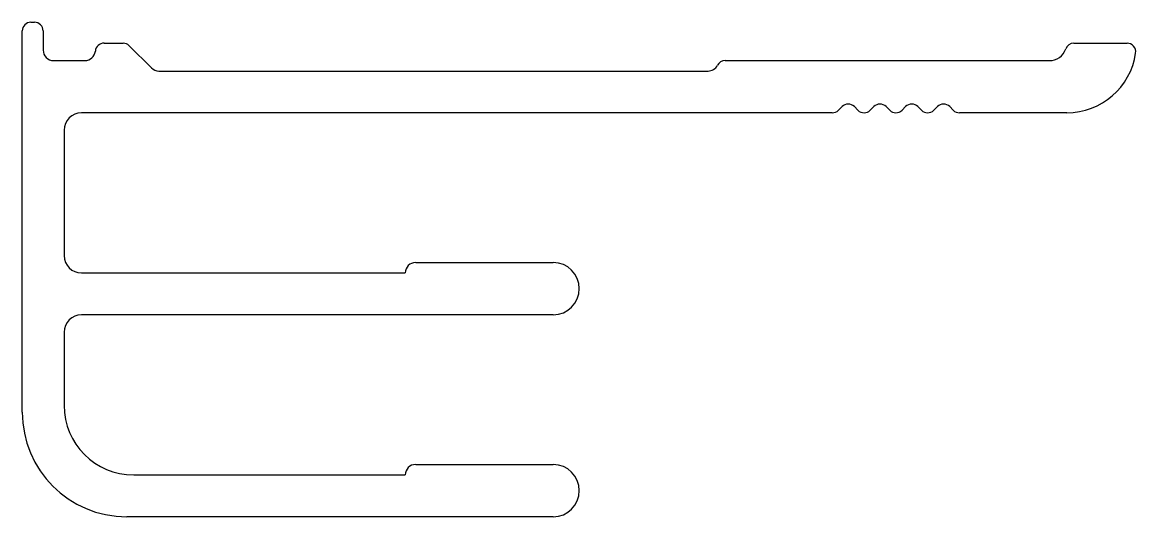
# Model space of a CAD drawing. Extents: x 1542.1 to 1574.1, y 1994.4 to 2008.6.
import ezdxf

# ---------------------------------------------------------------- set-up
doc = ezdxf.new("R2010")
doc.units = 0
doc.layers.get('0').update_dxf_attribs({"linetype": 'CONTINUOUS'})

msp = doc.modelspace()

# ---------------------------------------------------------------- linework, layer by layer
for p, q in [((1542.359, 2008.575), (1542.459, 2008.575)), ((1542.109, 1997.375), (1542.109, 2008.325)), ((1542.709, 2008.325), (1542.709, 2007.775)), ((1544.457, 2007.975), (1545.006, 2007.975)), ((1545.182, 2007.902), (1545.821, 2007.263)), ((1572.316, 2007.975), (1573.841, 2007.975)), ((1543.009, 2007.475), (1543.909, 2007.475)), ((1562.299, 2007.475), (1571.609, 2007.475)), ((1546.033, 2007.175), (1561.809, 2007.175)), ((1565.375, 2005.975), (1543.809, 2005.975)), ((1565.655, 2006.152), (1565.552, 2006.048)), ((1566.009, 2006.152), (1566.112, 2006.049)), ((1566.568, 2006.152), (1566.465, 2006.049)), ((1566.922, 2006.152), (1567.025, 2006.049)), ((1567.481, 2006.152), (1567.378, 2006.049)), ((1567.835, 2006.152), (1567.938, 2006.049)), ((1568.394, 2006.152), (1568.291, 2006.049)), ((1568.748, 2006.152), (1568.851, 2006.048)), ((1572.109, 2005.975), (1569.028, 2005.975)), ((1543.309, 2005.475), (1543.309, 2001.875)), ((1553.409, 2001.675), (1557.359, 2001.675)), ((1543.809, 2001.375), (1553.109, 2001.375)), ((1557.359, 2000.175), (1543.809, 2000.175)), ((1543.309, 1999.675), (1543.309, 1997.575)), ((1553.409, 1995.875), (1557.359, 1995.875)), ((1545.309, 1995.575), (1553.109, 1995.575)), ((1557.359, 1994.375), (1545.109, 1994.375))]:
    msp.add_line(p, q)
for centre, radius, start, end in [((1542.359, 2008.325), 0.25, 90, 180), ((1542.459, 2008.325), 0.25, 0, 90), ((1544.457, 2007.725), 0.25, 90, 174.7841), ((1545.006, 2007.725), 0.25, 45, 90), ((1572.316, 2007.725), 0.25, 90, 160.5288), ((1573.841, 2007.725), 0.25, 351.7868, 90), ((1543.009, 2007.775), 0.3, 180, 270), ((1543.909, 2007.775), 0.3, 270, 354.7841), ((1571.609, 2007.975), 0.5, 270, 340.5288), ((1572.109, 2007.975), 2, 270, 351.7868), ((1546.033, 2007.475), 0.3, 225, 270), ((1561.809, 2007.475), 0.3, 270, 332.9643), ((1562.299, 2007.225), 0.25, 90, 152.9643), ((1543.809, 2005.475), 0.5, 90, 180), ((1565.375, 2006.225), 0.25, 270, 315), ((1565.832, 2005.975), 0.25, 45, 135), ((1566.289, 2006.226), 0.25, 225, 315), ((1566.745, 2005.975), 0.25, 45, 135), ((1567.201, 2006.226), 0.25, 225, 315), ((1567.658, 2005.975), 0.25, 45, 135), ((1568.114, 2006.226), 0.25, 225, 315), ((1568.571, 2005.975), 0.25, 45, 135), ((1569.028, 2006.225), 0.25, 225, 270), ((1543.809, 2001.875), 0.5, 180, 270), ((1553.409, 2001.375), 0.3, 90, 180), ((1557.359, 2000.925), 0.75, 270, 90), ((1543.809, 1999.675), 0.5, 90, 180), ((1545.109, 1997.375), 3, 180, 270), ((1545.309, 1997.575), 2, 180, 270), ((1553.409, 1995.575), 0.3, 90, 180), ((1557.359, 1995.125), 0.75, 270, 90)]:
    msp.add_arc(centre, radius, start, end)

doc.saveas('drawing.dxf')
